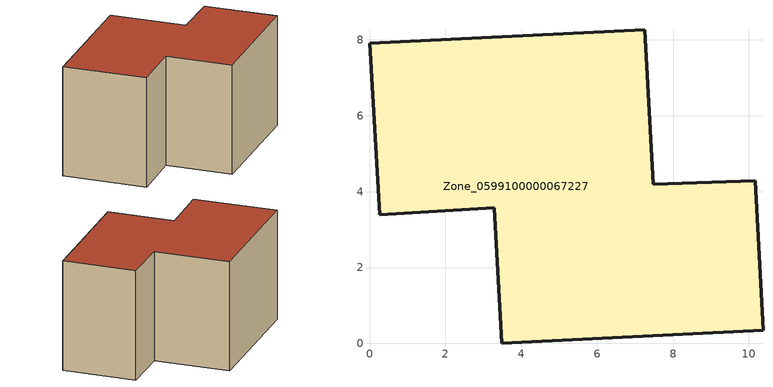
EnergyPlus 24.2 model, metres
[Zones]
Zone_0599100000067227
 floor ground (C_G): 7.48,4.19 10.17,4.29 10.37,0.34 3.49,0 3.29,3.57 0.27,3.39 0,7.91 7.25,8.27 z0
 wall outside (C_F): 7.25,8.27 0,7.91 0.27,3.39 3.29,3.57 3.49,0 10.37,0.34 10.17,4.29 7.48,4.19 7.25,8.27 z0:6.03
 roof outside (C_R): 7.48,4.19 7.25,8.27 0,7.91 0.27,3.39 3.29,3.57 3.49,0 10.37,0.34 10.17,4.29 z6.03
[BUILDING]
Pand.0599100000067227: North Axis=0; Terrain=City; Loads Convergence Tolerance Value=0.04; Temperature Convergence Tolerance Value=0.4; Solar Distribution=FullExterior; Maximum Number of Warmup Days=25; Minimum Number of Warmup Days=1
[Site:Location]
Rotterdam.The.Hague.AP_ZH_NLD Design_Conditions: Latitude=51.96; Longitude=4.45; Time Zone=1; Elevation=-4.5
[SITE:GROUNDTEMPERATURE:BUILDINGSURFACE]
18, 18, 18, 18, 18, 18, 18, 18, 18, 18, 18, 18
[MATERIAL] Thermal Absorptance=0.9; Solar Absorptance=0.7; Visible Absorptance=0.7
Name | Roughness | Thickness | Conductivity | Density | Specific Heat
G.TI.1946-1964 | MediumSmooth | 0.15 | 1 | 540 | 1210
F.TI.1946-1964 | Rough | 0.3 | 0.857143 | 1920 | 840
R.TI.1946-1964 | MediumRough | 0.2 | 0.277778 | 1500 | 1000
[CONSTRUCTION]
C_G: G.TI.1946-1964
C_F: F.TI.1946-1964
C_R: R.TI.1946-1964
[ZONE]
Zone_0599100000067227: Type=1; Multiplier=1; Ceiling Height=Autocalculate; Volume=Autocalculate; Floor Area=autocalculate; Part of Total Floor Area=Yes
[ZONEINFILTRATION:DESIGNFLOWRATE]
Infil_Zone_0599100000067227: Zone or ZoneList or Space or SpaceList=Zone_0599100000067227; Schedule=AlwaysOn; Design Flow Rate Calculation Method=Flow/Area; Flow Rate per Floor Area=0.003; Constant Term Coefficient=1; Temperature Term Coefficient=0; Velocity Term Coefficient=0; Velocity Squared Term Coefficient=0
[HVACTEMPLATE:ZONE:IDEALLOADSAIRSYSTEM]
Zone_0599100000067227: Maximum Heating Supply Air Temperature=50; Minimum Cooling Supply Air Temperature=13; Maximum Heating Supply Air Humidity Ratio=0.0156; Minimum Cooling Supply Air Humidity Ratio=0.0077; Heating Limit=NoLimit; Cooling Limit=NoLimit; Dehumidification Control Type=ConstantSensibleHeatRatio; Cooling Sensible Heat Ratio=0.7; Dehumidification Setpoint=60; Humidification Control Type=None; Humidification Setpoint=30; Outdoor Air Method=None; Outdoor Air Flow Rate per Person=0.00944; Outdoor Air Flow Rate per Zone Floor Area=0; Outdoor Air Flow Rate per Zone=0; Demand Controlled Ventilation Type=None; Outdoor Air Economizer Type=NoEconomizer; Heat Recovery Type=None; Sensible Heat Recovery Effectiveness=0.7; Latent Heat Recovery Effectiveness=0.65
[ZONECONTROL:THERMOSTAT]
ThermostatControl_Zone_0599100000067227: Zone or ZoneList=Zone_0599100000067227; Control Type Schedule=DualSetpointControlType; Control 1=Thermostat_Zone_0599100000067227; Temperature Difference Between Cutout And Setpoint=0
[THERMOSTATSETPOINT:DUALSETPOINT]
Thermostat_Zone_0599100000067227: Heating Setpoint Temperature Schedule=HeatingSetpoint_Zone_0599100000067227; Cooling Setpoint Temperature Schedule=CoolingSetpoint_Zone_0599100000067227
[SCHEDULE:COMPACT]
HeatingSetpoint_Zone_0599100000067227: Through: 12/31, For: AllDays, Until: 24:00, 21
CoolingSetpoint_Zone_0599100000067227: Through: 12/31, For: AllDays, Until: 24:00, 24
DualSetpointControlType: Through: 12/31, For: AllDays, Until: 24:00, 4
AlwaysOn: Through: 12/31, For: AllDays, Until: 24:00, 1
